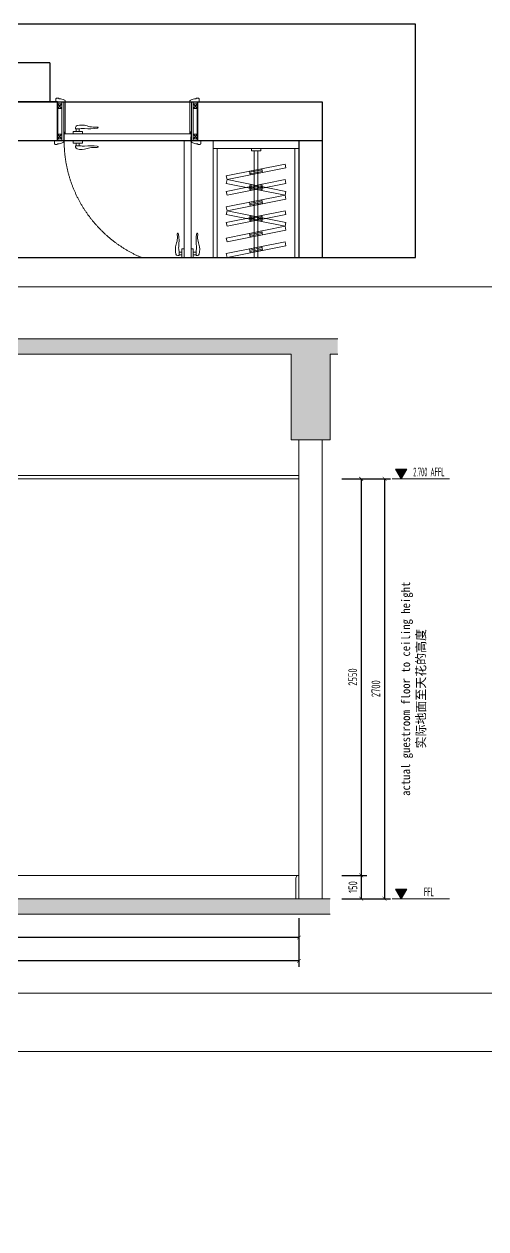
# Model space of a CAD drawing. Header units: millimetres. Extents: x 3162 to 221128, y -144913 to 11496.
# Drawn here: x 45696 to 48661, y -137167 to -129421 of the extents above; entities that cross this region are included whole.
import ezdxf
from ezdxf.enums import TextEntityAlignment as Align
from ezdxf.xclip import XClip

# ---------------------------------------------------------------- set-up
doc = ezdxf.new("R2010")
doc.units = ezdxf.units.MM
doc.header["$LTSCALE"] = 10
doc.header["$XCLIPFRAME"] = 2
for name, pattern in [('ACAD_ISO03W100', [30, 12, -18]), ('DASH', [8.89, 6.35, -2.54]), ('DOTE', [61.468, 50.8, -5.08, 0.508, -5.08]), ('HIDDEN', [9.525, 6.35, -3.175])]:
    doc.linetypes.add(name, pattern=pattern)
doc.layers.get('Defpoints').update_dxf_attribs({"color": 250})
for name, color, linetype, lineweight in [('Contour【轮廓线】', 94, 'Continuous', 0), ('Drawing【图框、表格】', 150, 'Continuous', 0), ('Elevation【立面图库】', 150, 'Continuous', 0), ('FC-Doorsill【门槛线】', 8, 'Continuous', 0), ('FC-Hatch【平面填充】', 250, 'Continuous', 0), ('FF-Door【门】', 51, 'Continuous', 0), ('FF-MT【门套】', 20, 'Continuous', 0), ('FF-Text【平面文字】', 2, 'Continuous', 0), ('FF-【活动成品家具】', 51, 'Continuous', 0), ('Finish【完成面】', 2, 'Continuous', 0), ('Gray【中细线】', 8, 'Continuous', 0), ('Hidden【虚线】', 136, 'DASH', 0), ('RC-dimensions', 44, 'Continuous', 0), ('Wall【立面墙】', 252, 'Continuous', 0)]:
    doc.layers.add(name, color=color, linetype=linetype, lineweight=lineweight)
for name, color, linetype in [('WALL', 7, 'Continuous'), ('WALL_NEW【新建墙体】', 4, 'Continuous'), ('走线及回路标注', 1, 'Continuous')]:
    doc.layers.add(name, color=color, linetype=linetype)
doc.styles.add('宋体', font='', dxfattribs={"width": 0.8})
doc.styles.add('尺寸标注', font='ARCHS.SHX', dxfattribs={"width": 0.8})
doc.styles.add('标高', font='ARCHS.SHX', dxfattribs={"width": 0.5})
doc.styles.get('宋体').set_extended_font_data('SimSun')
doc.dimstyles.new('海龙1：25', dxfattribs={"dimscale": 25, "dimtxt": 2.25, "dimasz": 1, "dimexe": 1.5, "dimexo": 1, "dimgap": 1, "dimtad": 1, "dimdec": 0, "dimrnd": 5, "dimdsep": 46, "dimtxsty": '尺寸标注', "dimblk": 'ARCHTICK', "dimblk1": 'ARCHTICK', "dimblk2": 'ARCHTICK', "dimcen": 1, "dimclrd": 44, "dimclre": 44, "dimclrt": 2, "dimadec": 0, "dimazin": 0, "dimtfac": 1, "dimtdec": 0, "dimtix": 1, "dimtmove": 2, "dimatfit": 3, "dimldrblk": 'hl_arrow2', "dimfxl": 5, "dimfxlon": 1, "dimarcsym": 0})
pattern_1 = [(225, (0, 812.417), (35.355339, -35.355339), []), (230, (0, 812.42), (-71.726018, 6.275218), [7.5, -82.5]), (175, (0, 812.42), (13.87511, -75.219228), [6, -66]), (280.4514, (-5.98, 812.94), (-57.85092, -68.94393), [6.374, -70.1142]), (226.1842, (-2e-15, 792.42), (-106.724086, 16.55189), [11.25, -123.75]), (276.6356, (-8.89, 793.8), (-93.46626, -97.41178), [9.56105, -105.1713]), (171.1842, (-2e-15, 792.42), (-93.46618, -97.41189), [9, -99]), (201, (-10, 797.42), (-59.690703, 40.261893), [7.5, -82.5]), (146, (-10, 797.42), (-24.33156, -72.515006), [6, -66]), (251.4514, (-14.974, 800.77), (-84.022234, -32.253037), [6.374, -70.1142]), (217.5, (0, 812.417), (-1.2159855, -33.2893854), [0.5, -65.2, 0.5, -67, 0.5, -66.25]), (187.5, (0, 812.417), (-26.306954, -39.441171), [0.5, -38.2, 0.5, -63.7, 0.5, -25.25]), (147.5, (22.3, 812.417), (-53.3822436, 2.255487), [0.5, -25, 0.5, -78, 0.5, -103.5]), (137.5, (32.3, 812.417), (-58.318617, -10.010498), [0.5, -32.5, 0.5, -51.8, 0.5, -73.5])]

# ---------------------------------------------------------------- blocks, each defined once
blk = doc.blocks.new('海龙工具_踢脚线')
blk.add_lwpolyline([(20, 0), (20, 90), (10, 100), (0, 100)])
blk = doc.blocks.new('_ArchTick')
at = {"color": 2, "linetype": 'ByBlock', "const_width": 0.15}
blk.add_lwpolyline([(-0.5, -0.5), (0.5, 0.5)], dxfattribs=at)
blk = doc.blocks.new('*D1753')
at = {"layer": 'Defpoints', "color": 0, "transparency": 16777216}
for p in [(47710, -132344.1), (47710, -134894.1), (47860, -134894.1)]:
    blk.add_point(p, dxfattribs=at)
at = {"layer": 'RC-dimensions', "color": 44, "lineweight": -2, "transparency": 16777216}
for p, q in [((47735, -132344.1), (47897.5, -132344.1)), ((47860, -132344.1), (47860, -134894.1)), ((47735, -134894.1), (47897.5, -134894.1))]:
    blk.add_line(p, q, dxfattribs=at)
at = {"layer": 'RC-dimensions', "color": 44, "lineweight": -2, "transparency": 16777216, "xscale": 25, "yscale": 25, "zscale": 25}
for p, rotation in [((47860, -132344.1), 90), ((47860, -134894.1), 270)]:
    blk.add_blockref('_ArchTick', p, dxfattribs=dict(at, rotation=rotation))
at = {"layer": 'RC-dimensions', "color": 2, "transparency": 16777216, "insert": (47805.7, -133619.1), "char_height": 56.25, "attachment_point": 5, "rotation": 90, "style": '尺寸标注'}
blk.add_mtext('2550', dxfattribs=at)
blk = doc.blocks.new('hl_arrow2')
at = {"color": 2}
blk.add_line((-0.22, 0), (-1, 0), dxfattribs=at)
blk.add_lwpolyline([(-0.22, 0), (-0.86, -0.69), (-0.65, -0.86), (0, 0), (-0.65, 0.86), (-0.86, 0.69)], close=True, dxfattribs=at)
for points in [[(-0.86, 0.69), (-0.65, 0.86), (-0.22, 0), (0, 0)], [(-0.86, -0.69), (-0.65, -0.86), (-0.22, 0), (0, 0)]]:
    blk.add_solid(points, dxfattribs=at)
blk = doc.blocks.new('*D1754')
at = {"layer": 'Defpoints', "color": 0, "transparency": 16777216}
for p in [(47710, -134894.1), (47710, -135044.1), (47860, -135044.1)]:
    blk.add_point(p, dxfattribs=at)
at = {"layer": 'RC-dimensions', "color": 44, "lineweight": -2, "transparency": 16777216}
for p, q in [((47735, -134894.1), (47897.5, -134894.1)), ((47860, -134894.1), (47860, -135044.1)), ((47735, -135044.1), (47897.5, -135044.1))]:
    blk.add_line(p, q, dxfattribs=at)
at = {"layer": 'RC-dimensions', "color": 44, "lineweight": -2, "transparency": 16777216, "xscale": 25, "yscale": 25, "zscale": 25}
for p, rotation in [((47860, -134894.1), 90), ((47860, -135044.1), 270)]:
    blk.add_blockref('_ArchTick', p, dxfattribs=dict(at, rotation=rotation))
at = {"layer": 'RC-dimensions', "color": 2, "transparency": 16777216, "insert": (47806.8, -134969.1), "char_height": 56.25, "attachment_point": 5, "rotation": 90, "style": '尺寸标注'}
blk.add_mtext('150', dxfattribs=at)
blk = doc.blocks.new('*D1755')
at = {"layer": 'Defpoints', "color": 0, "transparency": 16777216}
for p in [(47710, -132344.1), (47710, -135044.1), (48010, -135044.1)]:
    blk.add_point(p, dxfattribs=at)
at = {"layer": 'RC-dimensions', "color": 44, "lineweight": -2, "transparency": 16777216}
for p, q in [((47885, -132344.1), (48047.5, -132344.1)), ((48010, -132344.1), (48010, -135044.1)), ((47885, -135044.1), (48047.5, -135044.1))]:
    blk.add_line(p, q, dxfattribs=at)
at = {"layer": 'RC-dimensions', "color": 44, "lineweight": -2, "transparency": 16777216, "xscale": 25, "yscale": 25, "zscale": 25}
for p, rotation in [((48010, -132344.1), 90), ((48010, -135044.1), 270)]:
    blk.add_blockref('_ArchTick', p, dxfattribs=dict(at, rotation=rotation))
at = {"layer": 'RC-dimensions', "color": 2, "transparency": 16777216, "insert": (47954.5, -133694.1), "char_height": 56.25, "attachment_point": 5, "rotation": 90, "style": '尺寸标注'}
blk.add_mtext('2700', dxfattribs=at)
blk = doc.blocks.new('海龍_立面标识')
at = {"style": '宋体', "width": 0.9, "flags": 8}
blk.add_attdef('FLOOR_HEIGHT', text='', height=2.25, rotation=90, dxfattribs=at).set_placement((0, 0), align=Align.CENTER)
at = {"style": '宋体', "flags": 8}
blk.add_attdef('HEIGHT', text='', height=2.25, rotation=90, dxfattribs=at).set_placement((-3.5, 0), align=Align.CENTER)
blk = doc.blocks.new('hl_Elevation-A2')
blk.add_hatch(color=150).paths.add_polyline_path([(3.74, 2.47), (2.27, 0), (0.8, 2.47)])
at = {"color": 150}
blk.add_line((0, 0), (14.67, 0), dxfattribs=at)
blk.add_lwpolyline([(3.74, 2.47), (2.27, 0), (0.8, 2.47)], close=True, dxfattribs=at)
at = {"color": 2, "style": '标高', "width": 0.8, "flags": 8}
blk.add_attdef('HEIGHT', text='', height=2.25, dxfattribs=at).set_placement((9.42, 1.75), align=Align.MIDDLE_CENTER)
blk = doc.blocks.new('*D1756')
at = {"layer": 'Defpoints', "color": 0, "transparency": 16777216}
for p in [(41220, -135144.1), (47460, -135144.1), (41220, -135294.1)]:
    blk.add_point(p, dxfattribs=at)
at = {"layer": 'RC-dimensions', "color": 44, "lineweight": -2, "transparency": 16777216}
for p, q in [((41220, -135169.1), (41220, -135331.6)), ((47460, -135169.1), (47460, -135331.6)), ((47460, -135294.1), (41220, -135294.1))]:
    blk.add_line(p, q, dxfattribs=at)
at = {"layer": 'RC-dimensions', "color": 44, "lineweight": -2, "transparency": 16777216, "xscale": 25, "yscale": 25, "zscale": 25, "rotation": 180}
blk.add_blockref('_ArchTick', (41220, -135294.1), dxfattribs=at)
at = {"layer": 'RC-dimensions', "color": 44, "lineweight": -2, "transparency": 16777216, "xscale": 25, "yscale": 25, "zscale": 25}
blk.add_blockref('_ArchTick', (47460, -135294.1), dxfattribs=at)
at = {"layer": 'RC-dimensions', "color": 2, "transparency": 16777216, "insert": (44340, -135238.6), "char_height": 56.25, "attachment_point": 5, "style": '尺寸标注'}
blk.add_mtext('6240', dxfattribs=at)
blk = doc.blocks.new('*D1757')
at = {"layer": 'Defpoints', "color": 0, "transparency": 16777216}
for p in [(41220, -135144.1), (47460, -135144.1), (41220, -135444.1)]:
    blk.add_point(p, dxfattribs=at)
at = {"layer": 'RC-dimensions', "color": 44, "lineweight": -2, "transparency": 16777216}
for p, q in [((41220, -135319.1), (41220, -135481.6)), ((47460, -135319.1), (47460, -135481.6)), ((47460, -135444.1), (41220, -135444.1))]:
    blk.add_line(p, q, dxfattribs=at)
at = {"layer": 'RC-dimensions', "color": 44, "lineweight": -2, "transparency": 16777216, "xscale": 25, "yscale": 25, "zscale": 25, "rotation": 180}
blk.add_blockref('_ArchTick', (41220, -135444.1), dxfattribs=at)
at = {"layer": 'RC-dimensions', "color": 44, "lineweight": -2, "transparency": 16777216, "xscale": 25, "yscale": 25, "zscale": 25}
blk.add_blockref('_ArchTick', (47460, -135444.1), dxfattribs=at)
at = {"layer": 'RC-dimensions', "color": 2, "transparency": 16777216, "insert": (44340, -135388.6), "char_height": 56.25, "attachment_point": 5, "style": '尺寸标注'}
blk.add_mtext('6240', dxfattribs=at)
blk = doc.blocks.new('门套线03')
at = {"ltscale": 100}
blk.add_lwpolyline([(60, 0), (60, 19.7, -0.339185), (56.6, 23.1), (42, 23.1, -0.360475), (38.5, 19.7), (29.2, 19.7, 0.137802), (14.5, 14.7, -0.16589), (3.4, 11.9), (3.4, 8.7), (0, 8.7), (0, 0)], format="xyb", close=True, dxfattribs=at)
blk = doc.blocks.new('HL_Door_Hinge')
at = {"color": 0, "linetype": 'DOTE', "ltscale": 0.04}
for p, q in [((-4, 3), (4, 3)), ((0, -1), (0, 7))]:
    blk.add_line(p, q, dxfattribs=at)
at = {"color": 0, "linetype": 'DASH', "ltscale": 5}
for p, q in [((-2, -26), (-2, 0.8)), ((-0.5, -26), (-0.5, 0)), ((0.5, -26), (0.5, 0)), ((2, -26), (2, 0.8)), ((-0.5, -26), (-2, -26)), ((0.5, -26), (2, -26))]:
    blk.add_line(p, q, dxfattribs=at)
for radius in [3, 2]:
    blk.add_circle((0, 3), radius, dxfattribs=at)
blk = doc.blocks.new('HL_Door_Seal')
at = {"color": 0}
for p, q in [((5, 0), (-5, 0)), ((-1, 6), (-0.5, 6.5)), ((-1, 6), (-0.5, 6)), ((-1, 5.5), (-0.5, 6)), ((-1, 5.5), (-0.5, 5.5)), ((-1, 5), (-0.5, 5.5)), ((-1, 4.5), (-0.5, 5)), ((-1, 5), (-0.5, 5)), ((-1, 4.5), (-0.5, 4.5)), ((-1, 4), (-0.5, 4.5)), ((-1, 4), (-0.5, 4)), ((-1, 3.5), (-0.5, 4)), ((-1, 3.5), (-0.5, 3.5)), ((-1, 3), (-0.5, 3.5)), ((-1, 3), (-0.5, 3)), ((-1, 2.5), (-0.5, 3)), ((-1, 2.5), (-0.5, 2.5)), ((-1, 2), (-0.5, 2.5)), ((-1, 2), (-0.5, 2)), ((-1, 1.5), (-0.5, 2)), ((-1, 1.5), (-0.5, 1.5)), ((-1, 1), (-0.5, 1.5)), ((-1, 1), (-0.5, 1)), ((-1, 0.5), (-0.5, 1)), ((-1, 0.5), (-0.5, 0.5)), ((-1, 0), (-0.5, 0.5)), ((-0.5, 6.5), (0.5, 6.5)), ((1, 6), (0.5, 6.5)), ((1, 6), (0.5, 6)), ((1, 5.5), (0.5, 6)), ((1, 5.5), (0.5, 5.5)), ((1, 5), (0.5, 5.5)), ((1, 5), (0.5, 5)), ((1, 4.5), (0.5, 5)), ((1, 4.5), (0.5, 4.5)), ((1, 4), (0.5, 4.5)), ((1, 4), (0.5, 4)), ((1, 3.5), (0.5, 4)), ((1, 3.5), (0.5, 3.5)), ((1, 3), (0.5, 3.5)), ((1, 3), (0.5, 3)), ((1, 2.5), (0.5, 3)), ((1, 2.5), (0.5, 2.5)), ((1, 2), (0.5, 2.5)), ((1, 2), (0.5, 2)), ((1, 1.5), (0.5, 2)), ((1, 1.5), (0.5, 1.5)), ((1, 1), (0.5, 1.5)), ((1, 1), (0.5, 1)), ((1, 0.5), (0.5, 1)), ((1, 0.5), (0.5, 0.5)), ((1, 0), (0.5, 0.5))]:
    blk.add_line(p, q, dxfattribs=at)
blk.add_lwpolyline([(-3.9, -1, 0.774597), (3.9, -1)], format="xyb", close=True, dxfattribs=at)
blk.add_arc((0, 0), 5, 180, 0.00048, dxfattribs=at)
blk = doc.blocks.new('门把手02')
at = {"color": 250}
for p, q in [((-30.4, 14.6), (-15.2, 14.6)), ((-30.4, 0), (-30.4, 14.6)), ((30.4, 0), (-30.4, 0)), ((-15.2, 14.6), (19.6, 14.6)), ((-15.2, 14.6), (19.6, 14.6)), ((-13.5, 32.2), (-13.5, 40.9)), ((12.9, 32.2), (-13.5, 32.2)), ((-9.4, 14.6), (-9.4, 32.2)), ((9.4, 14.6), (9.4, 32.2)), ((19.6, 14.6), (30.4, 14.6)), ((30.4, 14.6), (30.4, 0))]:
    blk.add_line(p, q, dxfattribs=at)
at = {"color": 250, "extrusion": (0, 0, -1)}
for centre, major_axis, start_param, end_param in [((-1.3, 40.9), (-8.59, 8.59), 5.497787, 6.813202), ((23.4, -64.1), (-0.1, 120), -0.233047, 0.306451), ((12.9, 37.2), (3.58, 3.58), 2.124304, 2.356194), ((33.8, -51.4), (0, 86), -0.231441, 0.114669), ((79.3, 368.4), (-0.1, 336.3), 3.005111, 3.247916), ((107.8, 189.2), (1.8, 147), 3.194781, 3.464277), ((105.2, 172), (-91.7, 91.7), 3.813778, 3.981187), ((122.5, 24), (-13.7, 13.7), 0.647464, 1.248663), ((124, 43.6), (5.92, 5.92), 1.238085, 2.228964), ((130.6, 40.4), (-0.729, 0.729), 1.325662, 2.819982)]:
    blk.add_ellipse(centre, major_axis=major_axis, ratio=1, start_param=start_param, end_param=end_param, dxfattribs=at)
blk = doc.blocks.new('hld_1_820_250_门把手02_门套线03_45_0_0_3_40_0_1_1')
at = {"layer": 'FC-Doorsill【门槛线】'}
for p, q in [((-0.5, 0.1389), (0.5, 0.1389)), ((-0.5, -0.1389), (0.5, -0.1389))]:
    blk.add_line(p, q, dxfattribs=at)
at = {"layer": 'FF-Door【门】'}
blk.add_lwpolyline([(-0.4528, 0.1389), (-0.4028, 0.1389), (-0.4028, 1.0444), (-0.4528, 1.0444)], close=True, dxfattribs=at)
at = {"layer": 'FF-Door【门】', "color": 250, "linetype": 'ACAD_ISO03W100', "ltscale": 2.083333}
blk.add_lwpolyline([(-0.4528, 0.1389), (0.4528, 0.1389), (0.4528, 0.0889), (-0.4528, 0.0889)], close=True, dxfattribs=at)
at = {"layer": 'FF-Door【门】', "color": 8, "linetype": 'HIDDEN', "ltscale": 15}
blk.add_arc((-0.4528, 0.1389), 0.9056, 0, 90, dxfattribs=at)
at = {"layer": 'FF-MT【门套】', "color": 250}
for p, q in [((-0.4689, 0.1256), (-0.5, 0.0922)), ((-0.4689, 0.0922), (-0.5, 0.1256)), ((0.4689, 0.1256), (0.5, 0.0922)), ((0.4689, 0.0922), (0.5, 0.1256)), ((-0.5, -0.0922), (-0.4689, -0.1256)), ((-0.5, -0.1256), (-0.4689, -0.0922)), ((0.5, -0.0922), (0.4689, -0.1256)), ((0.5, -0.1256), (0.4689, -0.0922))]:
    blk.add_line(p, q, dxfattribs=at)
for points in [[(-0.5, 0.1389), (-0.4689, 0.1389), (-0.4689, 0.1256), (-0.5, 0.1256)], [(-0.4689, 0.1256), (-0.4689, 0.0922), (-0.5, 0.0922), (-0.5, 0.1256)], [(-0.4689, 0.1389), (-0.4556, 0.1389), (-0.4556, -0.1389), (-0.4689, -0.1389)], [(0.4689, 0.1389), (0.4556, 0.1389), (0.4556, -0.1389), (0.4689, -0.1389)], [(0.5, 0.1389), (0.4689, 0.1389), (0.4689, 0.1256), (0.5, 0.1256)], [(0.4689, 0.1256), (0.4689, 0.0922), (0.5, 0.0922), (0.5, 0.1256)], [(-0.5, -0.0922), (-0.5, -0.1256), (-0.4689, -0.1256), (-0.4689, -0.0922)], [(-0.5, -0.1389), (-0.4689, -0.1389), (-0.4689, -0.1256), (-0.5, -0.1256)], [(0.5, -0.0922), (0.5, -0.1256), (0.4689, -0.1256), (0.4689, -0.0922)], [(0.5, -0.1389), (0.4689, -0.1389), (0.4689, -0.1256), (0.5, -0.1256)]]:
    blk.add_lwpolyline(points, close=True, dxfattribs=at)
at = {"layer": 'FF-MT【门套】'}
for points in [[(-0.5, 0.1389), (-0.4556, 0.1389), (-0.4556, 0.0833), (-0.4444, 0.0833), (-0.4444, -0.1389), (-0.5, -0.1389)], [(0.5, 0.1389), (0.4556, 0.1389), (0.4556, 0.0833), (0.4444, 0.0833), (0.4444, -0.1389), (0.5, -0.1389)]]:
    blk.add_lwpolyline(points, close=True, dxfattribs=at)
at = {"layer": 'FF-Door【门】', "color": 250, "yscale": 0.001111111111111, "zscale": 0.001111111111111}
for name, p, xscale, rotation in [('门把手02', (-0.4528, 0.9444), -0.001111111111111, 90.00000000000593), ('门把手02', (-0.4028, 0.9444), 0.001111111111111, 270.0000000000178), ('HL_Door_Seal', (-0.45, 0.0833), 0.001111111111111, 180.0000000000119), ('HL_Door_Seal', (0.45, 0.0833), -0.001111111111111, 180)]:
    blk.add_blockref(name, p, dxfattribs=dict(at, xscale=xscale, rotation=rotation))
at = {"layer": 'FF-Door【门】', "color": 250, "zscale": 0.001111111111111}
for name, p, xscale, yscale in [('门把手02', (0.3556, 0.1389), -0.001111111111111, 0.001111111111111), ('HL_Door_Hinge', (-0.4542, 0.1389), 0.001111111111111, 0.001111111111111), ('门把手02', (0.3556, 0.0889), -0.001111111111111, -0.001111111111111)]:
    blk.add_blockref(name, p, dxfattribs=dict(at, xscale=xscale, yscale=yscale))
at = {"layer": 'FF-MT【门套】', "zscale": 0.001111111111111}
for p, xscale, yscale in [((-0.4556, 0.1389), -0.001111111111111, 0.001111111111111), ((0.4556, 0.1389), 0.001111111111111, 0.001111111111111), ((-0.4444, -0.1389), -0.001111111111111, -0.001111111111111), ((0.4444, -0.1389), 0.001111111111111, -0.001111111111111)]:
    blk.add_blockref('门套线03', p, dxfattribs=dict(at, xscale=xscale, yscale=yscale))
blk = doc.blocks.new('*U1494', base_point=(21834.5, -134679.9))
for points in [[(21284.5, -134729.9), (21284.5, -134679.9), (21834.5, -134679.9), (21834.5, -134729.9)], [(21284.5, -134729.9), (21284.5, -134679.9), (21834.5, -134679.9), (21834.5, -134729.9)], [(21284.5, -134729.9), (21284.5, -134679.9), (21834.5, -134679.9), (21834.5, -134729.9)], [(21834.5, -135529.9), (21834.5, -135579.9), (21284.5, -135579.9), (21284.5, -135529.9)], [(21834.5, -135529.9), (21834.5, -135579.9), (21284.5, -135579.9), (21284.5, -135529.9)], [(21834.5, -135529.9), (21834.5, -135579.9), (21284.5, -135579.9), (21284.5, -135529.9)]]:
    blk.add_lwpolyline(points, close=True)
for points in [[(21284.5, -134729.9), (21284.5, -135529.9)], [(21284.5, -134729.9), (21284.5, -135529.9)], [(21284.5, -134729.9), (21284.5, -135529.9)], [(21834.5, -134729.9), (21834.5, -135529.9)], [(21834.5, -134729.9), (21834.5, -135529.9)], [(21834.5, -134729.9), (21834.5, -135529.9)]]:
    blk.add_lwpolyline(points)
at = {"color": 0}
for points in [[(21309.5, -134729.9), (21309.5, -135529.9)], [(21309.5, -134729.9), (21309.5, -135529.9)], [(21309.5, -134729.9), (21309.5, -135529.9)], [(21809.5, -134729.9), (21809.5, -135529.9)], [(21809.5, -134729.9), (21809.5, -135529.9)], [(21809.5, -134729.9), (21809.5, -135529.9)]]:
    blk.add_lwpolyline(points, dxfattribs=at)
for points in [[(21529.5, -134744.9), (21529.5, -134729.9), (21589.5, -134729.9), (21589.5, -134744.9)], [(21529.5, -134744.9), (21529.5, -134729.9), (21589.5, -134729.9), (21589.5, -134744.9)], [(21589.5, -135514.9), (21589.5, -135529.9), (21529.5, -135529.9), (21529.5, -135514.9)], [(21589.5, -135514.9), (21589.5, -135529.9), (21529.5, -135529.9), (21529.5, -135514.9)], [(21589.5, -135514.9), (21589.5, -135529.9), (21529.5, -135529.9), (21529.5, -135514.9)], [(21589.5, -135514.9), (21589.5, -135529.9), (21529.5, -135529.9), (21529.5, -135514.9)]]:
    blk.add_lwpolyline(points, close=True, dxfattribs=at)
at = {"color": 0, "linetype": 'DASH', "ltscale": 24}
for points in [[(21547, -134744.9), (21547, -135514.9)], [(21547, -134744.9), (21547, -135514.9)], [(21547, -134744.9), (21547, -135514.9)], [(21572, -134744.9), (21572, -135514.9)], [(21572, -134744.9), (21572, -135514.9)], [(21572, -134744.9), (21572, -135514.9)]]:
    blk.add_lwpolyline(points, dxfattribs=at)
for points in [[(21750.7, -134854.6), (21373.1, -134929.7), (21368.3, -134905.2), (21745.9, -134830.1)], [(21750.7, -134854.6), (21373.1, -134929.7), (21368.3, -134905.2), (21745.9, -134830.1)], [(21750.7, -134954.6), (21373.1, -135029.7), (21368.3, -135005.2), (21745.9, -134930.1)], [(21373.1, -134930.1), (21750.7, -135005.2), (21745.9, -135029.7), (21368.3, -134954.6)], [(21601.2, -134884.3), (21522.7, -134899.9), (21517.8, -134875.4), (21596.3, -134859.8)], [(21601.2, -134884.3), (21522.7, -134899.9), (21517.8, -134875.4), (21596.3, -134859.8)], [(21599.7, -134877), (21521.2, -134892.6), (21519.3, -134882.8), (21597.8, -134867.2)], [(21599.7, -134877), (21521.2, -134892.6), (21519.3, -134882.8), (21597.8, -134867.2)], [(21601.2, -134984.3), (21522.7, -134999.9), (21517.8, -134975.4), (21596.3, -134959.8)], [(21522.7, -134959.8), (21601.2, -134975.4), (21596.3, -134999.9), (21517.8, -134984.3)], [(21599.7, -134977), (21521.2, -134992.6), (21519.3, -134982.8), (21597.8, -134967.2)], [(21521.2, -134967.2), (21599.7, -134982.8), (21597.8, -134992.6), (21519.3, -134977)], [(21750.7, -135054.6), (21373.1, -135129.7), (21368.3, -135105.2), (21745.9, -135030.1)], [(21750.7, -135054.6), (21373.1, -135129.7), (21368.3, -135105.2), (21745.9, -135030.1)], [(21601.2, -135084.3), (21522.7, -135099.9), (21517.8, -135075.4), (21596.3, -135059.8)], [(21601.2, -135084.3), (21522.7, -135099.9), (21517.8, -135075.4), (21596.3, -135059.8)], [(21599.7, -135077), (21521.2, -135092.6), (21519.3, -135082.8), (21597.8, -135067.2)], [(21599.7, -135077), (21521.2, -135092.6), (21519.3, -135082.8), (21597.8, -135067.2)], [(21373.1, -135130.1), (21750.7, -135205.2), (21745.9, -135229.7), (21368.3, -135154.6)], [(21750.7, -135154.6), (21373.1, -135229.7), (21368.3, -135205.2), (21745.9, -135130.1)], [(21522.7, -135159.8), (21601.2, -135175.4), (21596.3, -135199.9), (21517.8, -135184.3)], [(21601.2, -135184.3), (21522.7, -135199.9), (21517.8, -135175.4), (21596.3, -135159.8)], [(21521.2, -135167.2), (21599.7, -135182.8), (21597.8, -135192.6), (21519.3, -135177)], [(21599.7, -135177), (21521.2, -135192.6), (21519.3, -135182.8), (21597.8, -135167.2)], [(21750.7, -135254.6), (21373.1, -135329.7), (21368.3, -135305.2), (21745.9, -135230.1)], [(21750.7, -135254.6), (21373.1, -135329.7), (21368.3, -135305.2), (21745.9, -135230.1)], [(21601.2, -135284.3), (21522.7, -135299.9), (21517.8, -135275.4), (21596.3, -135259.8)], [(21601.2, -135284.3), (21522.7, -135299.9), (21517.8, -135275.4), (21596.3, -135259.8)], [(21599.7, -135277), (21521.2, -135292.6), (21519.3, -135282.8), (21597.8, -135267.2)], [(21599.7, -135277), (21521.2, -135292.6), (21519.3, -135282.8), (21597.8, -135267.2)], [(21750.7, -135354.6), (21373.1, -135429.7), (21368.3, -135405.2), (21745.9, -135330.1)], [(21750.7, -135354.6), (21373.1, -135429.7), (21368.3, -135405.2), (21745.9, -135330.1)], [(21601.2, -135384.3), (21522.7, -135399.9), (21517.8, -135375.4), (21596.3, -135359.8)], [(21601.2, -135384.3), (21522.7, -135399.9), (21517.8, -135375.4), (21596.3, -135359.8)], [(21599.7, -135377), (21521.2, -135392.6), (21519.3, -135382.8), (21597.8, -135367.2)], [(21599.7, -135377), (21521.2, -135392.6), (21519.3, -135382.8), (21597.8, -135367.2)]]:
    blk.add_lwpolyline(points, close=True, dxfattribs=at)
blk = doc.blocks.new('海龙_08219812')
at = {"layer": 'WALL'}
for p, q in [((1570, 3290), (1130, 3290)), ((1570, 3290), (1570, 3040)), ((1620, 3040), (1130, 3040)), ((3170, 2790), (3170, -3210)), ((3320, 2790), (3320, -3460))]:
    blk.add_line(p, q, dxfattribs=at)
at = {"layer": 'WALL_NEW【新建墙体】'}
for points in [[(1130, 3040), (1620, 3040), (1620, 2790), (1130, 2790)], [(1620, 3040), (2520, 3040), (2520, 2790), (1620, 2790)], [(2520, 3040), (3320, 3040), (3320, 2790), (2520, 2790)]]:
    blk.add_lwpolyline(points, close=True, dxfattribs=at)
at = {"xscale": 900, "yscale": 900, "zscale": 900, "rotation": 180}
blk.add_blockref('hld_1_820_250_门把手02_门套线03_45_0_0_3_40_0_1_1', (2070, 2915), dxfattribs=at)
at = {"layer": 'FF-【活动成品家具】', "color": 8}
blk.add_blockref('*U1494', (3170, 2790), dxfattribs=at)

msp = doc.modelspace()

# ---------------------------------------------------------------- hatches: boundary and pattern name
at = {"layer": 'FC-Hatch【平面填充】'}
h = msp.add_hatch(dxfattribs=at)
h.set_pattern_fill('钢筋混凝土', color=256, scale=50, angle=180, style=0, pattern_type=2)
h.set_pattern_definition(pattern_1)
h.paths.add_polyline_path([(40920, -131444.1), (47710, -131444.1), (47710, -131544.1), (47660, -131544.1), (47660, -132094.1), (47410, -132094.1), (47410, -131544.1), (41220, -131544.1), (41220, -132094.1), (40970, -132094.1), (40970, -131544.1), (40920, -131544.1)])
h = msp.add_hatch(dxfattribs=at)
h.set_pattern_fill('钢筋混凝土', color=256, scale=50, angle=180, style=0, pattern_type=2)
h.set_pattern_definition(pattern_1)
h.paths.add_polyline_path([(40920, -135144.1), (40920, -135044.1), (47660, -135044.1), (47660, -135144.1)])

# ---------------------------------------------------------------- linework, layer by layer
at = {"layer": 'Contour【轮廓线】'}
msp.add_line((41220, -134894.1), (47460, -134894.1), dxfattribs=at)
at = {"layer": 'Drawing【图框、表格】'}
for points in [[(39841.4, -143345.3), (39841.4, -131109.9), (57595.6, -131109.9), (57595.6, -143345.3)], [(39841.4, -143345.3), (39841.4, -131109.9), (57595.6, -131109.9), (57595.6, -143345.3)], [(39841.4, -136026.2), (39841.4, -135651.2), (57595.6, -135651.2), (57595.6, -136026.2)]]:
    msp.add_lwpolyline(points, close=True, dxfattribs=at)
at = {"layer": 'Finish【完成面】'}
for p, q in [((47460, -132344.1), (41220, -132344.1)), ((47460, -132344.1), (47460, -135044.1)), ((41220, -135044.1), (47460, -135044.1))]:
    msp.add_line(p, q, dxfattribs=at)
at = {"layer": 'Gray【中细线】'}
msp.add_line((47460, -132324.1), (41220, -132324.1), dxfattribs=at)
at = {"layer": 'Hidden【虚线】'}
msp.add_lwpolyline([(40470, -130921), (48210, -130921), (48210, -129421), (40470, -129421)], close=True, dxfattribs=at)
at = {"layer": 'Wall【立面墙】'}
msp.add_line((47710, -131444.1), (40920, -131444.1), dxfattribs=at)
msp.add_lwpolyline([(47710, -131544.1), (47660, -131544.1), (47660, -132094.1), (47410, -132094.1), (47410, -131544.1), (41220, -131544.1), (41220, -132094.1), (40970, -132094.1), (40970, -131544.1), (40920, -131544.1)], dxfattribs=at)
for points in [[(47460, -135044.1), (47460, -132094.1), (47610, -132094.1), (47610, -135044.1)], [(40920, -135044.1), (40920, -135044.1), (47660, -135044.1), (47660, -135044.1)], [(40920, -135144.1), (40920, -135144.1), (47660, -135144.1), (47660, -135144.1)]]:
    msp.add_lwpolyline(points, close=True, dxfattribs=at)

# ---------------------------------------------------------------- block references
at = {"layer": 'Contour【轮廓线】', "xscale": -1, "yscale": 1.5}
msp.add_blockref('海龙工具_踢脚线', (47460, -135044.1), dxfattribs=at)
at = {"layer": 'Elevation【立面图库】'}
ref = msp.add_blockref('hl_Elevation-A2', (48060, -132344.1), dxfattribs=dict(at, xscale=25, yscale=25, zscale=25))
ref.add_attrib('HEIGHT', '2.700 AFFL', dxfattribs={"layer": '0', "color": 2, "height": 56.25, "style": '标高', "width": 0.5}).set_placement((48295.5, -132300.4), align=Align.MIDDLE_CENTER)
ref = msp.add_blockref('hl_Elevation-A2', (48060, -135044.1), dxfattribs=dict(at, xscale=25, yscale=25, zscale=25))
ref.add_attrib('HEIGHT', 'FFL', dxfattribs={"layer": '0', "color": 2, "height": 56.25, "style": '标高', "width": 0.5}).set_placement((48295.5, -135000.4), align=Align.MIDDLE_CENTER)
at = {"layer": 'FF-Text【平面文字】'}
ref = msp.add_blockref('海龍_立面标识', (48128.7, -133694.1), dxfattribs=dict(at, xscale=-25, yscale=25, zscale=25))
ref.add_attrib('FLOOR_HEIGHT', 'actual guestroom floor to ceiling height', dxfattribs={"layer": '0', "height": 56.25, "rotation": 90, "style": '宋体', "width": 0.9}).set_placement((48174.3, -133694.1), align=Align.CENTER)
ref.add_attrib('HEIGHT', '实际地面至天花的高度', dxfattribs={"layer": '0', "height": 56.25, "rotation": 90, "style": '宋体'}).set_placement((48272.5, -133694.1), align=Align.CENTER)
at = {"layer": '走线及回路标注'}
ref = msp.add_blockref('海龙_08219812', (44290, -132961), dxfattribs=at)
XClip(ref).set_block_clipping_path([(-3819.9999585435, 2039.9999573521), (3920.0000414565, 3539.9999573521)])

# ---------------------------------------------------------------- dimensions: what is measured, and where the dimension line sits
at = {"layer": 'RC-dimensions'}
for base, p1, p2, angle, picture, middle in [((47860, -134894.1), (47710, -132344.1), (47710, -134894.1), 270, '*D1753', (47805.7, -133619.1)), ((48010, -135044.1), (47710, -132344.1), (47710, -135044.1), 270, '*D1755', (47954.5, -133694.1)), ((47860, -135044.1), (47710, -134894.1), (47710, -135044.1), 270, '*D1754', (47806.8, -134969.1)), ((41220, -135294.1), (47460, -135144.1), (41220, -135144.1), 180, '*D1756', (44340, -135238.6)), ((41220, -135444.1), (47460, -135144.1), (41220, -135144.1), 180, '*D1757', (44340, -135388.6))]:
    dim = msp.add_linear_dim(base=base, p1=p1, p2=p2, angle=angle, dimstyle='海龙1：25', override={"dimscale": 25, "dimtxsty": '尺寸标注', "dimblk1": 'ArchTick', "dimblk2": 'ArchTick', "dimsah": 1, "dimclrt": 2}, dxfattribs=at)
    dim.commit()
    dim.dimension.update_dxf_attribs({"geometry": picture, "text_midpoint": middle})

doc.saveas('drawing.dxf')
